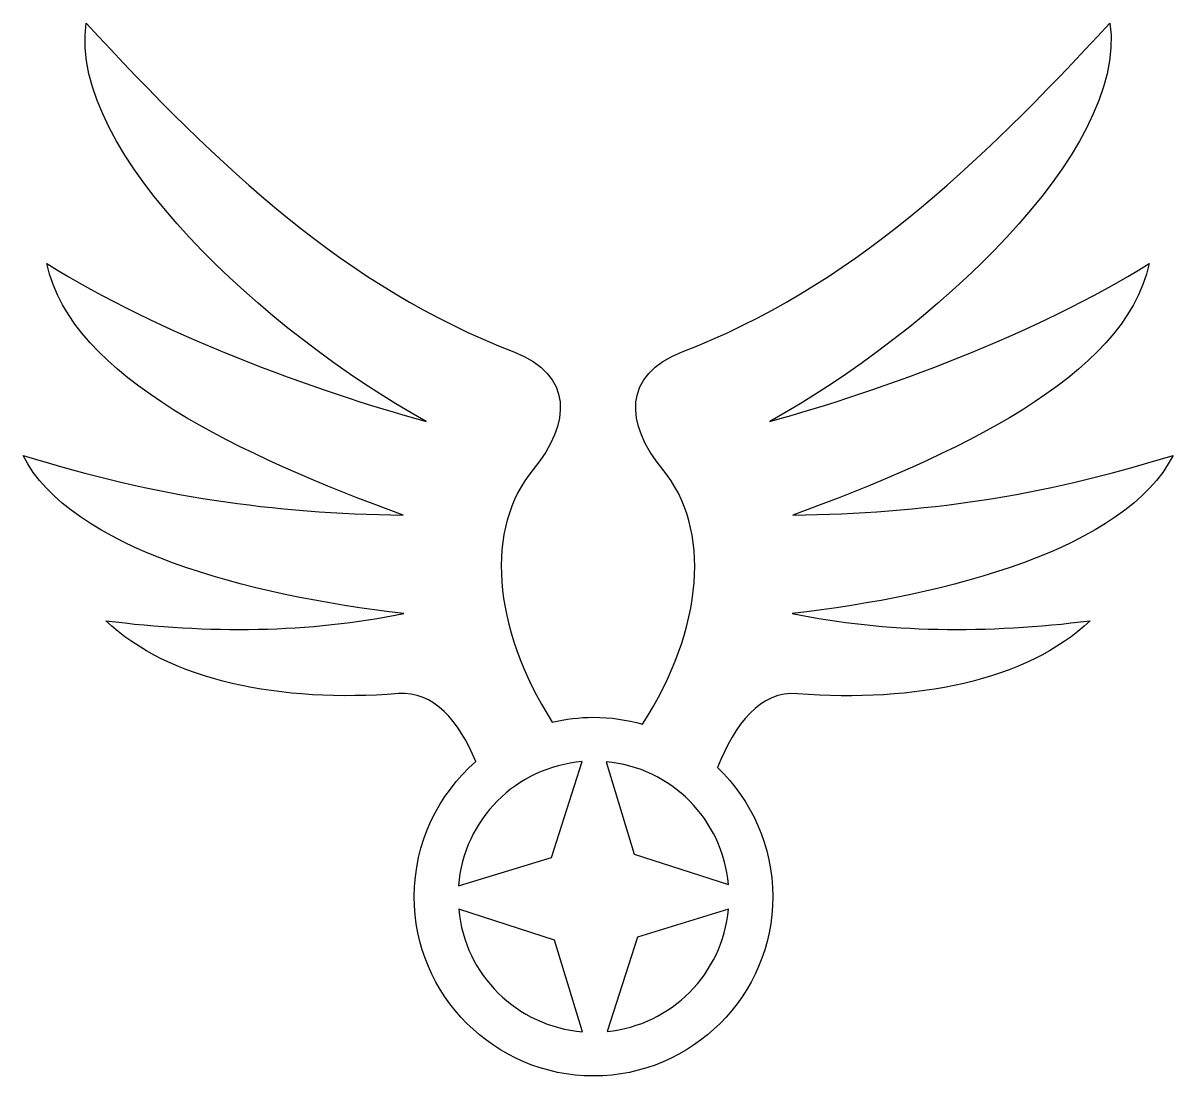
# Model space of a CAD drawing. Header units: centimetres. Extents: x -10.4 to 10.3, y -9.3 to 9.7.
import ezdxf

# ---------------------------------------------------------------- set-up
doc = ezdxf.new("R2010")
doc.units = ezdxf.units.CM
doc.header["$MEASUREMENT"] = 0
doc.layers.add('Layer 1', color=7, linetype='Continuous')

msp = doc.modelspace()

# ---------------------------------------------------------------- linework, layer by layer
at = {"layer": 'Layer 1'}
for points, knots in [([(-9.24136, 9.69071), (-9.56361, 7.3565), (-5.99244, 4.12268), (-3.12173, 2.52216), (-3.12173, 2.52216), (-5.09452, 3.06561), (-7.94845, 4.10155), (-9.9451, 5.36461), (-9.9451, 5.36461), (-9.51625, 3.30934), (-6.41404, 1.89988), (-3.5343, 0.83678), (-3.5343, 0.83678), (-5.89967, 0.876), (-7.95249, 1.15903), (-10.37605, 1.91333), (-10.37605, 1.91333), (-9.52805, 0.23403), (-6.32944, -0.61211), (-3.52236, -0.93166), (-3.52236, -0.93166), (-5.21633, -1.27794), (-7.03917, -1.29641), (-8.8857, -1.06078), (-8.8857, -1.06078), (-7.73873, -2.15293), (-5.72293, -2.53894), (-3.61993, -2.37326), (-3.61993, -2.37326), (-2.98277, -2.32308), (-2.53351, -2.86422), (-2.22573, -3.59487), (-2.22573, -3.59487), (-2.90463, -4.18691), (-3.33534, -5.05662), (-3.33534, -6.0248), (-3.33534, -6.0248), (-3.33534, -7.80188), (-1.88658, -9.25065), (-0.10949, -9.25065), (-0.10949, -9.25065), (1.6676, -9.25065), (3.11636, -7.80189), (3.11636, -6.0248), (3.11636, -6.0248), (3.11636, -5.11355), (2.73495, -4.28917), (2.12415, -3.7016), (2.12415, -3.7016), (2.43252, -2.91749), (2.89372, -2.32073), (3.56178, -2.37331), (3.56178, -2.37331), (5.6647, -2.53903), (7.68193, -2.15298), (8.82877, -1.06087), (8.82877, -1.06087), (6.98223, -1.2965), (5.15948, -1.27804), (3.46551, -0.93175), (3.46551, -0.93175), (6.27263, -0.6122), (9.47128, 0.23394), (10.31915, 1.91332), (10.31915, 1.91332), (7.89559, 1.15894), (5.84277, 0.87586), (3.4774, 0.83669), (3.4774, 0.83669), (6.35724, 1.89984), (9.45954, 3.30934), (9.88839, 5.36461), (9.88839, 5.36461), (7.89174, 4.10155), (5.03781, 3.06553), (3.06506, 2.52219), (3.06506, 2.52219), (5.93577, 4.12268), (9.50693, 7.35649), (9.18469, 9.69074), (9.18469, 9.69074), (6.78213, 7.08304), (4.49131, 4.92986), (1.48516, 3.77403), (1.48516, 3.77403), (0.42101, 3.36487), (0.44951, 2.48875), (1.13727, 1.65905), (1.13727, 1.65905), (2.00981, 0.60633), (1.88891, -1.19416), (0.77218, -2.92145), (0.77218, -2.92145), (0.49189, -2.84163), (0.196, -2.79895), (-0.10938, -2.79895), (-0.10938, -2.79895), (-0.36462, -2.79895), (-0.61287, -2.82948), (-0.85128, -2.88594), (-0.85128, -2.88594), (-1.94706, -1.16937), (-2.06192, 0.61341), (-1.1952, 1.65901), (-1.1952, 1.65901), (-0.50752, 2.48866), (-0.47763, 3.36483), (-1.54182, 3.77399), (-1.54182, 3.77399), (-4.54782, 4.92986), (-6.83867, 7.08304), (-9.24132, 9.69075), (-9.24132, 9.69075), (-9.24132, 9.69075), (-9.24136, 9.69071), (-9.24136, 9.69071)], [0, 0, 0, 0, 0.03333333, 0.03333333, 0.03333333, 0.03333333, 0.06666667, 0.06666667, 0.06666667, 0.06666667, 0.1, 0.1, 0.1, 0.1, 0.13333333, 0.13333333, 0.13333333, 0.13333333, 0.16666667, 0.16666667, 0.16666667, 0.16666667, 0.2, 0.2, 0.2, 0.2, 0.23333333, 0.23333333, 0.23333333, 0.23333333, 0.26666667, 0.26666667, 0.26666667, 0.26666667, 0.3, 0.3, 0.3, 0.3, 0.33333333, 0.33333333, 0.33333333, 0.33333333, 0.36666667, 0.36666667, 0.36666667, 0.36666667, 0.4, 0.4, 0.4, 0.4, 0.43333333, 0.43333333, 0.43333333, 0.43333333, 0.46666667, 0.46666667, 0.46666667, 0.46666667, 0.5, 0.5, 0.5, 0.5, 0.53333333, 0.53333333, 0.53333333, 0.53333333, 0.56666667, 0.56666667, 0.56666667, 0.56666667, 0.6, 0.6, 0.6, 0.6, 0.63333333, 0.63333333, 0.63333333, 0.63333333, 0.66666667, 0.66666667, 0.66666667, 0.66666667, 0.7, 0.7, 0.7, 0.7, 0.73333333, 0.73333333, 0.73333333, 0.73333333, 0.76666667, 0.76666667, 0.76666667, 0.76666667, 0.8, 0.8, 0.8, 0.8, 0.83333333, 0.83333333, 0.83333333, 0.83333333, 0.86666667, 0.86666667, 0.86666667, 0.86666667, 0.9, 0.9, 0.9, 0.9, 0.93333333, 0.93333333, 0.93333333, 0.93333333, 1, 1, 1, 1]), ([(-0.31103, -3.59613), (-0.31103, -3.59613), (-0.86575, -5.31848), (-0.86575, -5.31848), (-0.86575, -5.31848), (-0.86575, -5.31848), (-2.5394, -5.82977), (-2.5394, -5.82977), (-2.5394, -5.82977), (-2.44604, -4.63684), (-1.503, -3.6927), (-0.31103, -3.59613)], [0, 0, 0, 0, 0.25, 0.25, 0.25, 0.25, 0.5, 0.5, 0.5, 0.5, 1, 1, 1, 1]), ([(0.11596, -3.59752), (1.28928, -3.70378), (2.21529, -4.63295), (2.31797, -5.80737), (2.31797, -5.80737), (2.31797, -5.80737), (0.62451, -5.26298), (0.62451, -5.26298), (0.62451, -5.26298), (0.62451, -5.26298), (0.11588, -3.59735), (0.11588, -3.59735), (0.11588, -3.59735), (0.11588, -3.59735), (0.11596, -3.59752), (0.11596, -3.59752)], [0, 0, 0, 0, 0.2, 0.2, 0.2, 0.2, 0.4, 0.4, 0.4, 0.4, 0.6, 0.6, 0.6, 0.6, 1, 1, 1, 1]), ([(-2.53535, -6.25271), (-2.53535, -6.25271), (-0.81043, -6.80756), (-0.81043, -6.80756), (-0.81043, -6.80756), (-0.81043, -6.80756), (-0.30568, -8.45338), (-0.30568, -8.45338), (-0.30568, -8.45338), (-1.48908, -8.36019), (-2.42715, -7.43178), (-2.53531, -6.25276), (-2.53531, -6.25276), (-2.53531, -6.25276), (-2.53535, -6.25271), (-2.53535, -6.25271)], [0, 0, 0, 0, 0.2, 0.2, 0.2, 0.2, 0.4, 0.4, 0.4, 0.4, 0.6, 0.6, 0.6, 0.6, 1, 1, 1, 1]), ([(2.31797, -6.25144), (2.21183, -7.41536), (1.2959, -8.33538), (0.13439, -8.44945), (0.13439, -8.44945), (0.13439, -8.44945), (0.67996, -6.75219), (0.67996, -6.75219), (0.67996, -6.75219), (0.67996, -6.75219), (2.31793, -6.25145), (2.31793, -6.25145), (2.31793, -6.25145), (2.31793, -6.25145), (2.31797, -6.25144), (2.31797, -6.25144)], [0, 0, 0, 0, 0.2, 0.2, 0.2, 0.2, 0.4, 0.4, 0.4, 0.4, 0.6, 0.6, 0.6, 0.6, 1, 1, 1, 1])]:
    msp.add_open_spline(points, degree=3, knots=knots, dxfattribs=at)

doc.saveas('drawing.dxf')
